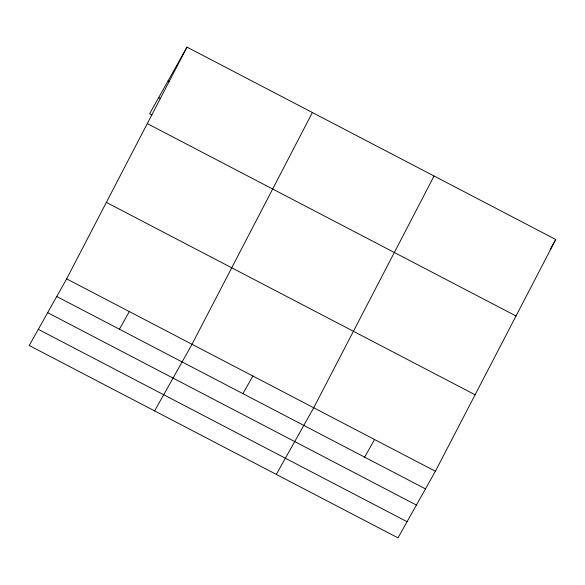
<?xml version="1.0" encoding="UTF-8"?>
<svg xmlns="http://www.w3.org/2000/svg" width="585" height="585" viewBox="0 0 585 585"><rect width="100%" height="100%" fill="white"/><g stroke="black" fill="none" stroke-linecap="round" stroke-linejoin="round"><path stroke-width="0.88" d="M66.639 278.87L187.01 47.122L555.75 239.499L435.386 471.247L397.99 537.878L29.25 345.501L66.639 278.87L435.386 471.247M312.383 112.532L192.012 344.28L154.623 410.911M434.063 176.019L313.699 407.76L276.31 474.391M187.01 47.122L149.614 113.753L152.027 115.011M119.428 329.216L129.329 311.571M242.958 393.661L252.859 376.023M364.645 457.148L374.539 439.503M550.156 249.473L555.75 239.499M168.034 80.927L169.643 81.768M158.689 97.585L160.297 98.426M147.288 123.596L516.028 315.98M106.36 202.388L475.108 394.773M56.738 296.507L425.485 488.892M47.67 312.675L416.41 505.06M38.325 329.333L407.065 521.71"/></g></svg>
